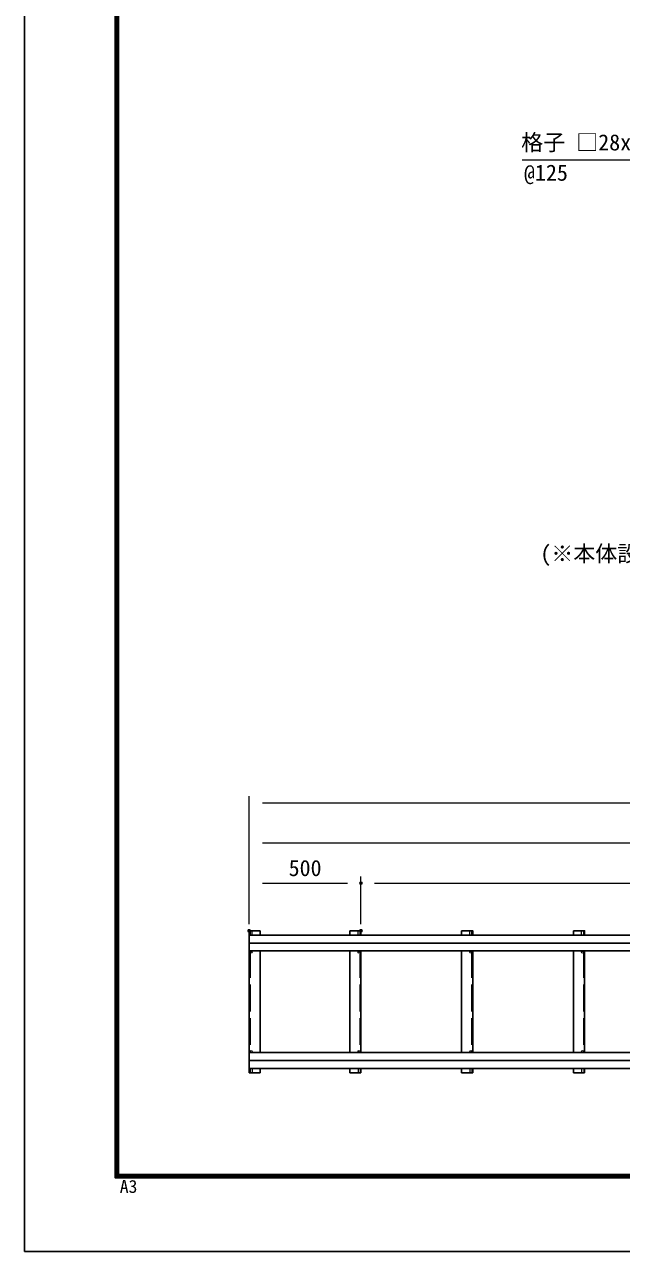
# Model space of a CAD drawing. Units: millimetres, scale not verified. Extents: x -6300 to 6300, y -4455 to 4455.
# Drawn here: x -6300 to -3631, y -4455 to 1034 of the extents above; entities that cross this region are included whole.
import ezdxf
from ezdxf.enums import TextEntityAlignment as Align

# ---------------------------------------------------------------- set-up
doc = ezdxf.new("R2010")
doc.units = ezdxf.units.MM
doc.header["$LTSCALE"] = 20
doc.header["$PDMODE"] = 32
doc.header["$PDSIZE"] = 10
doc.linetypes.add('DASHED', pattern=[7.5, 6, -1.5])
for name, color, linetype, lineweight in [('0-1_D-STR1', 1, 'Continuous', 25), ('0-5_D-STR3', 3, 'Continuous', 13), ('0-8_D-STR-DIM', 7, 'Continuous', 13), ('0-B_D-STR-TXT', 7, 'Continuous', 13), ('0-C_D-TTL', 7, 'Continuous', 25)]:
    doc.layers.add(name, color=color, linetype=linetype, lineweight=lineweight)
doc.layers.add('0-A_Defpoints', color=8, linetype='Continuous')
doc.styles.add('ＭＳ ゴシック', font='')
doc.styles.get('ＭＳ ゴシック').set_extended_font_data('MS Gothic')

msp = doc.modelspace()

# ---------------------------------------------------------------- linework, layer by layer
at = {"layer": '0-1_D-STR1'}
for p, q in [((-5295.52, -3039.9), (-1295.52, -3039.9)), ((-5245.52, -3020.26), (-5245.52, -3039.9)), ((-4845.52, -3020.26), (-4845.52, -3039.9)), ((-4345.52, -3020.26), (-4345.52, -3039.9)), ((-3845.52, -3020.26), (-3845.52, -3039.9)), ((-5295.52, -3075.26), (-1295.52, -3075.26)), ((-5295.52, -3110.62), (-1295.52, -3110.62)), ((-5245.52, -3110.62), (-5245.52, -3564.9)), ((-4845.52, -3110.62), (-4845.52, -3564.9)), ((-4795.52, -3110.62), (-4795.52, -3564.9)), ((-4345.52, -3110.62), (-4345.52, -3564.9)), ((-4295.52, -3110.62), (-4295.52, -3564.9)), ((-3845.52, -3110.62), (-3845.52, -3564.9)), ((-3795.52, -3110.62), (-3795.52, -3564.9)), ((-5295.52, -3564.9), (-1295.52, -3564.9)), ((-5295.52, -3600.26), (-1295.52, -3600.26)), ((-5295.52, -3635.62), (-1295.52, -3635.62)), ((-5245.52, -3655.26), (-5295.52, -3655.26)), ((-5245.52, -3655.26), (-5295.52, -3655.26)), ((-5245.52, -3635.62), (-5245.52, -3655.26)), ((-4845.52, -3635.62), (-4845.52, -3655.26)), ((-4845.52, -3655.26), (-4795.52, -3655.26)), ((-4845.52, -3655.26), (-4795.52, -3655.26)), ((-4795.52, -3635.62), (-4795.52, -3655.26)), ((-4345.52, -3635.62), (-4345.52, -3655.26)), ((-4345.52, -3655.26), (-4295.52, -3655.26)), ((-4345.52, -3655.26), (-4295.52, -3655.26)), ((-4295.52, -3635.62), (-4295.52, -3655.26)), ((-3845.52, -3635.62), (-3845.52, -3655.26)), ((-3845.52, -3655.26), (-3795.52, -3655.26)), ((-3845.52, -3655.26), (-3795.52, -3655.26)), ((-3795.52, -3635.62), (-3795.52, -3655.26))]:
    msp.add_line(p, q, dxfattribs=at)
at = {"layer": '0-1_D-STR1', "linetype": 'DASHED'}
for p, q in [((-5291.52, -3110.62), (-5291.52, -3564.9)), ((-4799.52, -3110.62), (-4799.52, -3564.9)), ((-4299.52, -3110.62), (-4299.52, -3564.9)), ((-3799.52, -3110.62), (-3799.52, -3564.9))]:
    msp.add_line(p, q, dxfattribs=at)
at = {"layer": '0-1_D-STR1'}
for points in [[(-5245.52, -3020.26), (-5295.52, -3020.26), (-5295.52, -3655.26)], [(-4845.52, -3020.26), (-4795.52, -3020.26), (-4795.52, -3039.9)], [(-4345.52, -3020.26), (-4295.52, -3020.26), (-4295.52, -3039.9)], [(-3845.52, -3020.26), (-3795.52, -3020.26), (-3795.52, -3039.9)]]:
    msp.add_lwpolyline(points, dxfattribs=at)
at = {"layer": '0-5_D-STR3'}
for p, q in [((-5291.52, -3020.26), (-5291.52, -3039.9)), ((-5291.52, -3039.9), (-5291.52, -3020.26)), ((-4799.52, -3020.26), (-4799.52, -3039.9)), ((-4799.52, -3039.9), (-4799.52, -3020.26)), ((-4299.52, -3020.26), (-4299.52, -3039.9)), ((-4299.52, -3039.9), (-4299.52, -3020.26)), ((-3799.52, -3020.26), (-3799.52, -3039.9)), ((-3799.52, -3039.9), (-3799.52, -3020.26)), ((-5291.52, -3115.76), (-5291.52, -3110.62)), ((-5282.52, -3115.76), (-5282.52, -3110.62)), ((-4808.52, -3115.76), (-4808.52, -3110.62)), ((-4799.52, -3115.76), (-4799.52, -3110.62)), ((-4308.52, -3115.76), (-4308.52, -3110.62)), ((-4299.52, -3115.76), (-4299.52, -3110.62)), ((-3808.52, -3115.76), (-3808.52, -3110.62)), ((-3799.52, -3115.76), (-3799.52, -3110.62)), ((-5291.52, -3559.76), (-5291.52, -3564.9)), ((-5282.52, -3559.76), (-5282.52, -3564.9)), ((-4808.52, -3559.76), (-4808.52, -3564.9)), ((-4799.52, -3559.76), (-4799.52, -3564.9)), ((-4308.52, -3559.76), (-4308.52, -3564.9)), ((-4299.52, -3559.76), (-4299.52, -3564.9)), ((-3808.52, -3559.76), (-3808.52, -3564.9)), ((-3799.52, -3559.76), (-3799.52, -3564.9)), ((-5291.52, -3635.62), (-5291.52, -3655.26)), ((-5291.52, -3635.62), (-5291.52, -3655.26)), ((-4799.52, -3635.62), (-4799.52, -3655.26)), ((-4799.52, -3635.62), (-4799.52, -3655.26)), ((-4299.52, -3635.62), (-4299.52, -3655.26)), ((-4299.52, -3635.62), (-4299.52, -3655.26)), ((-3799.52, -3635.62), (-3799.52, -3655.26)), ((-3799.52, -3635.62), (-3799.52, -3655.26))]:
    msp.add_line(p, q, dxfattribs=at)
for points in [[(-5282.52, -3039.9), (-5282.52, -3020.26), (-5291.52, -3020.26)], [(-4808.52, -3039.9), (-4808.52, -3020.26), (-4799.52, -3020.26)], [(-4308.52, -3039.9), (-4308.52, -3020.26), (-4299.52, -3020.26)], [(-3808.52, -3039.9), (-3808.52, -3020.26), (-3799.52, -3020.26)], [(-5282.52, -3635.62), (-5282.52, -3655.26), (-5291.52, -3655.26)], [(-4808.52, -3635.62), (-4808.52, -3655.26), (-4799.52, -3655.26)], [(-4308.52, -3635.62), (-4308.52, -3655.26), (-4299.52, -3655.26)], [(-3808.52, -3635.62), (-3808.52, -3655.26), (-3799.52, -3655.26)]]:
    msp.add_lwpolyline(points, dxfattribs=at)
for centre in [(-5287.02, -3115.76), (-4804.02, -3115.76), (-4304.02, -3115.76), (-3804.02, -3115.76), (-5287.02, -3559.76), (-4804.02, -3559.76), (-4304.02, -3559.76), (-3804.02, -3559.76)]:
    msp.add_circle(centre, 4.5, dxfattribs=at)
at = {"layer": '0-8_D-STR-DIM'}
for p, q in [((-5295.52, -2990.26), (-5295.52, -2417.27)), ((-5235.52, -2447.27), (2044.48, -2447.27)), ((-5295.52, -2990.26), (-5295.52, -2597.27)), ((-5235.52, -2627.27), (-1355.52, -2627.27)), ((-5295.52, -2990.26), (-5295.52, -2777.27)), ((-4795.52, -2990.26), (-4795.52, -2777.27)), ((-4795.52, -2990.26), (-4795.52, -2777.27)), ((-5235.52, -2807.27), (-4855.52, -2807.27)), ((-4735.52, -2807.27), (-1355.52, -2807.27))]:
    msp.add_line(p, q, dxfattribs=at)
at = {"layer": '0-A_Defpoints'}
for p in [(-4795.52, -2807.27), (-5295.52, -3020.26), (-4795.52, -3020.26)]:
    msp.add_point(p, dxfattribs=at)
at = {"layer": '0-B_D-STR-TXT'}
msp.add_lwpolyline([(-4074.9, 428.49), (-3220.35, 428.49), (-2967.92, -69.13)], dxfattribs=at)
at = {"layer": '0-C_D-TTL', "color": 2}
msp.add_lwpolyline([(-6299.73, 4455.2), (6300.27, 4455.2), (6300.27, -4454.8), (-6299.73, -4454.8)], close=True, dxfattribs=at)
at = {"layer": '0-C_D-TTL'}
for points in [[(-5894.73, 4125.2), (5895.27, 4125.2), (5895.27, -4124.8), (-5894.73, -4124.8)], [(-5890.98, 4121.45), (5891.52, 4121.45), (5891.52, -4121.05), (-5890.98, -4121.05)], [(-5887.23, 4117.7), (5887.77, 4117.7), (5887.77, -4117.3), (-5887.23, -4117.3)], [(-5883.48, 4113.95), (5884.02, 4113.95), (5884.02, -4113.55), (-5883.48, -4113.55)], [(-5879.73, 4110.2), (5880.27, 4110.2), (5880.27, -4109.8), (-5879.73, -4109.8)]]:
    msp.add_lwpolyline(points, close=True, dxfattribs=at)

# ---------------------------------------------------------------- texts
at = {"layer": '0-8_D-STR-DIM', "style": 'ＭＳ ゴシック'}
msp.add_text('500', height=72.14, dxfattribs=at).set_placement((-5118.83, -2797.15), align=Align.BOTTOM_LEFT)
at = {"layer": '0-B_D-STR-TXT', "style": 'ＭＳ ゴシック'}
for s, p in [('格子 □28x18x1.2', (-4078.71, 449.08)), ('@125', (-4066.3, 313.52)), ('(※本体設置後に位置決め)', (-3993.45, -1390.58))]:
    msp.add_text(s, height=72.14, dxfattribs=at).set_placement(p, align=Align.BOTTOM_LEFT)
at = {"layer": '0-C_D-TTL', "style": 'ＭＳ ゴシック'}
msp.add_text('A3', height=57.77, dxfattribs=at).set_placement((-5873.86, -4210.01), align=Align.BOTTOM_LEFT)

doc.saveas('drawing.dxf')
